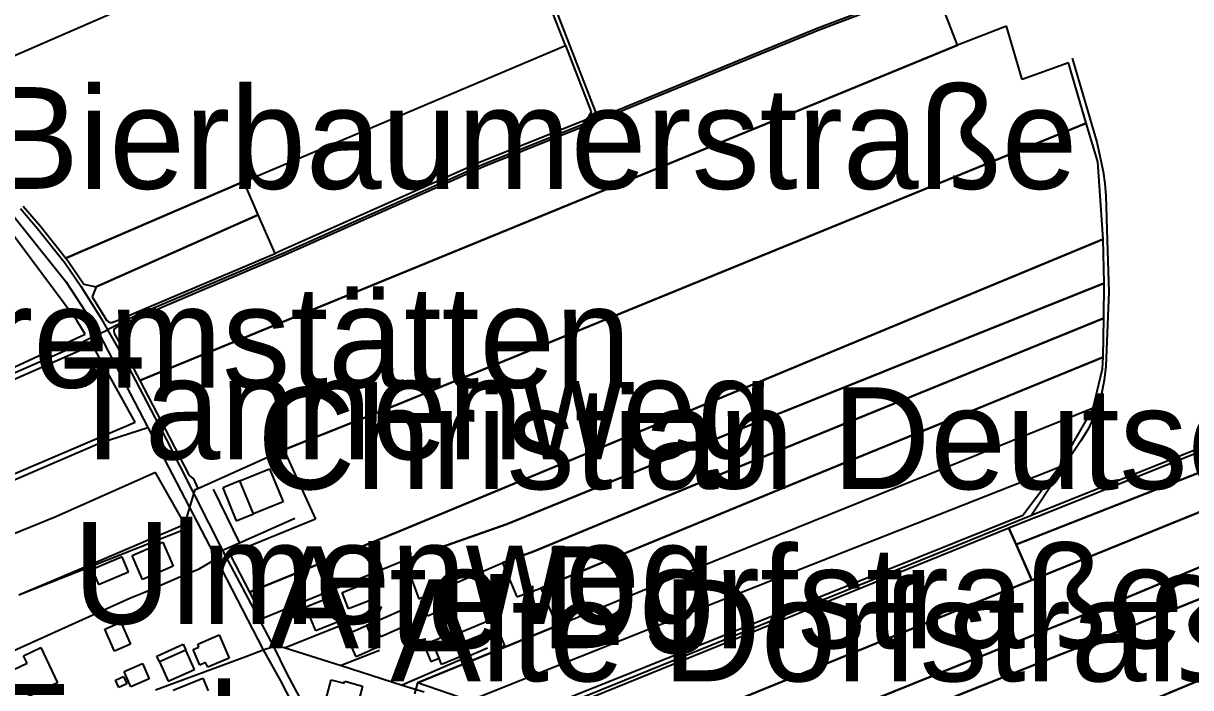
# Model space of a CAD drawing. Extents: x -3657 to 4700, y -7332 to 8131.
# Drawn here: x -2004.3 to -1506.3, y -2957.5 to -2674.2 of the extents above; entities that cross this region are included whole.
import ezdxf

# ---------------------------------------------------------------- set-up
doc = ezdxf.new("R2010")
doc.units = 0
for name, color, linetype in [('OSM_BUILDING_COMMERCIAL', 9, 'CONTINUOUS'), ('OSM_BUILDING_GARAGE', 9, 'CONTINUOUS'), ('OSM_BUILDING_HOUSE', 9, 'CONTINUOUS'), ('OSM_BUILDING_HUT', 9, 'CONTINUOUS'), ('OSM_BUILDING_RESIDENTIAL', 9, 'CONTINUOUS'), ('OSM_BUILDING_ROOF', 9, 'CONTINUOUS'), ('OSM_BUILDING_TERRACE', 9, 'CONTINUOUS'), ('OSM_BUILDING_YES', 9, 'CONTINUOUS'), ('OSM_HIGHWAY_CYCLEWAY', 8, 'CONTINUOUS'), ('OSM_HIGHWAY_FOOTWAY', 8, 'CONTINUOUS'), ('OSM_HIGHWAY_RESIDENTIAL', 8, 'CONTINUOUS'), ('OSM_HIGHWAY_SECONDARY', 8, 'CONTINUOUS'), ('OSM_HIGHWAY_SERVICE', 8, 'CONTINUOUS'), ('OSM_HIGHWAY_TRACK', 8, 'CONTINUOUS'), ('OSM_HIGHWAY_UNCLASSIFIED', 8, 'CONTINUOUS'), ('OSM_LABELS', 8, 'CONTINUOUS'), ('OSM_LANDUSE_FARMLAND', 3, 'CONTINUOUS'), ('OSM_LANDUSE_RESIDENTIAL', 3, 'CONTINUOUS')]:
    doc.layers.add(name, color=color, linetype=linetype)

msp = doc.modelspace()

# ---------------------------------------------------------------- linework, layer by layer
at = {"layer": 'OSM_BUILDING_COMMERCIAL'}
for p, q in [((-1911.911272, -2869.291234), (-1899.252806, -2864.142908)), ((-1899.252806, -2864.142908), (-1893.526537, -2878.231306)), ((-1906.177419, -2883.379631), (-1911.911272, -2869.291234)), ((-1893.526537, -2878.231306), (-1906.177419, -2883.379631))]:
    msp.add_line(p, q, dxfattribs=at)
at = {"layer": 'OSM_BUILDING_GARAGE'}
for p, q in [((-1962.203835, -2901.737913), (-1974.983653, -2907.197584)), ((-1959.473429, -2908.142741), (-1962.203835, -2901.737913)), ((-1974.983653, -2907.197584), (-1972.253246, -2913.591292)), ((-1972.253246, -2913.591292), (-1959.473429, -2908.142741)), ((-1868.28545, -2916.960499), (-1856.286832, -2912.223595)), ((-1856.286832, -2912.223595), (-1853.541257, -2919.195517)), ((-1865.539875, -2923.921301), (-1868.28545, -2916.960499)), ((-1853.541257, -2919.195517), (-1865.539875, -2923.921301))]:
    msp.add_line(p, q, dxfattribs=at)
at = {"layer": 'OSM_BUILDING_HOUSE'}
for p, q in [((-1969.560763, -2932.627864), (-1962.787839, -2929.63672)), ((-1965.427231, -2941.979357), (-1969.560763, -2932.627864)), ((-1962.787839, -2929.63672), (-1958.654307, -2938.988214)), ((-1958.654307, -2938.988214), (-1965.427231, -2941.979357))]:
    msp.add_line(p, q, dxfattribs=at)
at = {"layer": 'OSM_BUILDING_HUT'}
for p, q in [((-1964.987332, -2954.299755), (-1961.635001, -2952.787504)), ((-1961.635001, -2952.787504), (-1960.209122, -2955.93432)), ((-1963.561454, -2957.457691), (-1964.987332, -2954.299755)), ((-1960.209122, -2955.93432), (-1963.561454, -2957.457691))]:
    msp.add_line(p, q, dxfattribs=at)
at = {"layer": 'OSM_BUILDING_RESIDENTIAL'}
for p, q in [((-1961.331622, -2950.619203), (-1953.443782, -2947.205519)), ((-1953.443782, -2947.205519), (-1950.607194, -2953.766019)), ((-1958.495033, -2957.179704), (-1961.331622, -2950.619203)), ((-1950.607194, -2953.766019), (-1958.495033, -2957.179704)), ((-1875.794067, -2964.896631), (-1872.942309, -2954.155202)), ((-1872.942309, -2954.155202), (-1867.413237, -2955.622975)), ((-1867.413237, -2955.622975), (-1867.208456, -2954.833491)), ((-1867.208456, -2954.833491), (-1859.578488, -2956.868358)), ((-1859.578488, -2956.868358), (-1862.642611, -2968.388152))]:
    msp.add_line(p, q, dxfattribs=at)
at = {"layer": 'OSM_BUILDING_ROOF'}
for p, q in [((-1947.315537, -2944.1143), (-1936.120872, -2939.06605)), ((-1935.005957, -2941.545697), (-1946.200622, -2946.582827)), ((-1936.120872, -2939.06605), (-1935.005957, -2941.545697)), ((-1946.200622, -2946.582827), (-1947.315537, -2944.1143))]:
    msp.add_line(p, q, dxfattribs=at)
at = {"layer": 'OSM_BUILDING_TERRACE'}
for p, q in [((-1829.035862, -2939.877773), (-1832.570221, -2941.312188)), ((-1832.570221, -2941.312188), (-1830.499663, -2946.393796)), ((-1826.965304, -2944.948262), (-1829.035862, -2939.877773)), ((-1830.499663, -2946.393796), (-1826.965304, -2944.948262))]:
    msp.add_line(p, q, dxfattribs=at)
at = {"layer": 'OSM_BUILDING_YES'}
for p, q in [((-1911.911272, -2869.291234), (-1919.222693, -2872.271258)), ((-1919.222693, -2872.271258), (-1913.496424, -2886.359655)), ((-1906.177419, -2883.379631), (-1911.911272, -2869.291234)), ((-1913.496424, -2886.359655), (-1906.177419, -2883.379631)), ((-1957.91103, -2901.215297), (-1944.782327, -2895.510997)), ((-1944.782327, -2895.510997), (-1940.353002, -2905.729811)), ((-1953.481705, -2911.422991), (-1957.91103, -2901.215297)), ((-1940.353002, -2905.729811), (-1953.481705, -2911.422991)), ((-1883.734998, -2923.07622), (-1871.326819, -2918.072448)), ((-1871.326819, -2918.072448), (-1867.178119, -2928.346859)), ((-1834.807638, -2920.507617), (-1826.199274, -2916.560197)), ((-1826.199274, -2916.560197), (-1823.203412, -2923.087339)), ((-1879.586297, -2933.350631), (-1883.734998, -2923.07622)), ((-1831.811775, -2927.034759), (-1834.807638, -2920.507617)), ((-1823.203412, -2923.087339), (-1831.811775, -2927.034759)), ((-1854.595497, -2929.570003), (-1842.437606, -2924.15481)), ((-1842.437606, -2924.15481), (-1839.866473, -2929.925827)), ((-1867.178119, -2928.346859), (-1879.586297, -2933.350631)), ((-1866.594115, -2934.918479), (-1857.902322, -2931.048896)), ((-1854.595497, -2929.570003), (-1857.902322, -2931.048896)), ((-1857.902322, -2931.048896), (-1855.338774, -2936.819912)), ((-1857.902322, -2931.048896), (-1855.338774, -2936.819912)), ((-1852.024365, -2935.34102), (-1854.595497, -2929.570003)), ((-1852.024365, -2935.34102), (-1854.595497, -2929.570003)), ((-1839.631355, -2930.459563), (-1851.789247, -2935.874756)), ((-1839.866473, -2929.925827), (-1839.631355, -2930.459563)), ((-1803.711346, -2928.257903), (-1818.387279, -2934.25131)), ((-1806.032191, -2933.79541), (-1802.10344, -2932.194204)), ((-1806.032191, -2933.79541), (-1802.10344, -2932.194204)), ((-1802.10344, -2932.194204), (-1803.711346, -2928.257903)), ((-1802.10344, -2932.194204), (-1799.016564, -2939.766578)), ((-1929.939536, -2938.965975), (-1920.823014, -2935.018555)), ((-1920.823014, -2935.018555), (-1916.537793, -2944.926023)), ((-1862.377155, -2944.392287), (-1866.594115, -2934.918479)), ((-1855.338774, -2936.819912), (-1852.024365, -2935.34102)), ((-1855.338774, -2936.819912), (-1853.692946, -2940.511584)), ((-1851.789247, -2935.874756), (-1852.024365, -2935.34102)), ((-1829.892907, -2937.75395), (-1818.804424, -2933.228316)), ((-1829.035862, -2939.877773), (-1829.892907, -2937.75395)), ((-1818.804424, -2933.228316), (-1818.387279, -2934.25131)), ((-1818.387279, -2934.25131), (-1816.786957, -2938.18761)), ((-1818.387279, -2934.25131), (-1816.786957, -2938.18761)), ((-1816.786957, -2938.18761), (-1806.032191, -2933.79541)), ((-1802.945315, -2941.367785), (-1806.032191, -2933.79541)), ((-2004.244504, -2943.947507), (-1996.895161, -2940.467106)), ((-1996.895161, -2940.467106), (-1989.788521, -2955.50066)), ((-1935.005957, -2941.545697), (-1946.200622, -2946.582827)), ((-1931.297155, -2949.785241), (-1935.005957, -2941.545697)), ((-1931.93425, -2941.312188), (-1929.40104, -2940.211358)), ((-1929.074908, -2947.917166), (-1931.93425, -2941.312188)), ((-1929.40104, -2940.211358), (-1929.939536, -2938.965975)), ((-1853.692946, -2940.511584), (-1862.377155, -2944.392287)), ((-1826.965304, -2944.948262), (-1829.035862, -2939.877773)), ((-1814.78466, -2943.091306), (-1825.880727, -2947.61694)), ((-1816.786957, -2938.18761), (-1814.78466, -2943.091306)), ((-1799.016564, -2939.766578), (-1802.945315, -2941.367785)), ((-2014.02846, -2952.453919), (-2002.750366, -2947.116563)), ((-2002.750366, -2947.116563), (-2004.244504, -2943.947507)), ((-1946.200622, -2946.582827), (-1942.49182, -2954.822371)), ((-1926.541698, -2946.816336), (-1929.074908, -2947.917166)), ((-1925.654316, -2948.873443), (-1926.541698, -2946.816336)), ((-1916.537793, -2944.926023), (-1925.654316, -2948.873443)), ((-1825.880727, -2947.61694), (-1826.965304, -2944.948262)), ((-1942.49182, -2954.822371), (-1931.297155, -2949.785241)), ((-1989.788521, -2955.50066), (-2008.415958, -2964.318418)), ((-1940.38334, -2958.625238), (-1927.717289, -2953.476913)), ((-1927.717289, -2953.476913), (-1925.487458, -2958.969942))]:
    msp.add_line(p, q, dxfattribs=at)
at = {"layer": 'OSM_HIGHWAY_CYCLEWAY'}
for p, q in [((-2005.594539, -2753.225969), (-1998.290702, -2761.687903)), ((-1998.290702, -2761.687903), (-1986.48928, -2776.532426)), ((-1986.48928, -2776.532426), (-1979.830123, -2786.273101)), ((-1979.830123, -2786.273101), (-1971.047317, -2800.161348)), ((-1971.047317, -2800.161348), (-1968.461016, -2804.898252)), ((-1968.461016, -2804.898252), (-1961.354375, -2817.318725)), ((-1961.354375, -2817.318725), (-1943.333695, -2851.544523)), ((-1943.333695, -2851.544523), (-1919.313706, -2899.013637)), ((-1919.313706, -2899.013637), (-1897.606978, -2939.966729))]:
    msp.add_line(p, q, dxfattribs=at)
at = {"layer": 'OSM_HIGHWAY_FOOTWAY'}
for p, q in [((-1897.606978, -2939.966729), (-1892.009645, -2951.33085)), ((-1892.009645, -2951.33085), (-1885.297397, -2963.84028))]:
    msp.add_line(p, q, dxfattribs=at)
at = {"layer": 'OSM_HIGHWAY_RESIDENTIAL'}
for p, q in [((-1902.005965, -2941.46786), (-1897.606978, -2939.966729)), ((-1897.606978, -2939.966729), (-1895.445406, -2939.688742)), ((-1895.445406, -2939.688742), (-1892.669493, -2940.567182)), ((-1892.669493, -2940.567182), (-1868.748102, -2948.161795)), ((-1868.748102, -2948.161795), (-1842.680308, -2956.434698)), ((-1842.680308, -2956.434698), (-1833.313499, -2959.325766))]:
    msp.add_line(p, q, dxfattribs=at)
at = {"layer": 'OSM_HIGHWAY_SECONDARY'}
for p, q in [((-2012.723932, -2751.079907), (-1986.163149, -2784.260473)), ((-1986.163149, -2784.260473), (-1973.626034, -2803.486076)), ((-1973.626034, -2803.486076), (-1971.957452, -2806.655131)), ((-1971.957452, -2806.655131), (-1951.160859, -2846.618588)), ((-1951.160859, -2846.618588), (-1930.136732, -2887.015705)), ((-1930.136732, -2887.015705), (-1923.083183, -2900.670442)), ((-1923.083183, -2900.670442), (-1922.059281, -2902.649712)), ((-1922.059281, -2902.649712), (-1902.005965, -2941.46786)), ((-1902.005965, -2941.46786), (-1894.656622, -2954.63334)), ((-1894.656622, -2954.63334), (-1884.076299, -2974.79298))]:
    msp.add_line(p, q, dxfattribs=at)
at = {"layer": 'OSM_HIGHWAY_SERVICE'}
for p, q in [((-1971.56306, -2853.067894), (-1951.160859, -2846.618588)), ((-2024.047533, -2875.651583), (-1971.56306, -2853.067894)), ((-1923.26521, -2872.827232), (-1912.161559, -2895.866821)), ((-1888.460117, -2885.436737), (-1912.161559, -2895.866821)), ((-1912.161559, -2895.866821), (-1919.313706, -2899.013637)), ((-1919.313706, -2899.013637), (-1923.083183, -2900.670442)), ((-1853.381983, -2924.933175), (-1892.669493, -2940.567182)), ((-1909.370477, -2944.192136), (-1902.005965, -2941.46786)), ((-1852.365666, -2941.723609), (-1868.748102, -2948.161795)), ((-1806.290063, -2940.700615), (-1842.680308, -2956.434698)), ((-1947.922294, -2958.458445), (-1909.370477, -2944.192136))]:
    msp.add_line(p, q, dxfattribs=at)
at = {"layer": 'OSM_HIGHWAY_TRACK'}
for p, q in [((-1782.998182, -2653.450761), (-1759.16022, -2714.663569)), ((-1665.681734, -2676.256841), (-1616.30689, -2657.531615)), ((-1759.16022, -2714.663569), (-1665.681734, -2676.256841)), ((-1556.867466, -2689.022018), (-1546.287143, -2724.949099)), ((-1808.466803, -2734.422907), (-1759.16022, -2714.663569)), ((-1546.287143, -2724.949099), (-1543.640166, -2737.358453)), ((-1892.919781, -2771.995673), (-1808.466803, -2734.422907)), ((-1543.640166, -2737.358453), (-1542.866551, -2742.4623)), ((-1542.866551, -2742.4623), (-1542.52525, -2747.844135)), ((-1542.52525, -2747.844135), (-1541.910908, -2766.680555)), ((-1541.910908, -2766.680555), (-1541.197969, -2788.652673)), ((-1956.507905, -2798.882606), (-1892.919781, -2771.995673)), ((-1541.197969, -2788.652673), (-1542.52525, -2820.398824)), ((-1968.074208, -2804.698101), (-1956.507905, -2798.882606)), ((-1971.957452, -2806.655131), (-1985.427456, -2813.415783)), ((-1971.957452, -2806.655131), (-1968.461016, -2804.898252)), ((-1968.461016, -2804.898252), (-1968.074208, -2804.698101)), ((-1985.427456, -2813.415783), (-2029.121538, -2832.685864)), ((-1542.52525, -2820.398824), (-1543.238189, -2826.40335)), ((-1543.238189, -2826.40335), (-1544.391027, -2832.241084)), ((-1544.391027, -2832.241084), (-1545.680386, -2836.577686)), ((-1545.680386, -2836.577686), (-1547.508241, -2841.570338)), ((-1547.508241, -2841.570338), (-1549.950438, -2846.963292)), ((-1549.950438, -2846.963292), (-1553.204171, -2852.256171)), ((-1553.204171, -2852.256171), (-1574.258636, -2884.002322))]:
    msp.add_line(p, q, dxfattribs=at)
at = {"layer": 'OSM_HIGHWAY_UNCLASSIFIED'}
for p, q in [((-1572.218416, -2883.17948), (-1479.809339, -2846.14045)), ((-1574.258636, -2884.002322), (-1572.218416, -2883.17948)), ((-1800.139065, -2975.471269), (-1574.258636, -2884.002322)), ((-1929.256935, -2906.930716), (-1922.059281, -2902.649712)), ((-1937.319217, -2910.188728), (-1929.256935, -2906.930716)), ((-1952.943208, -2916.93826), (-1937.319217, -2910.188728)), ((-1958.586047, -2919.284473), (-1952.943208, -2916.93826)), ((-2044.389058, -2957.880232), (-1958.586047, -2919.284473))]:
    msp.add_line(p, q, dxfattribs=at)
at = {"layer": 'OSM_LANDUSE_FARMLAND'}
for p, q in [((-1818.281096, -2605.659182), (-2050.737253, -2706.479622)), ((-1818.281096, -2605.659182), (-2050.737253, -2706.479622)), ((-1773.039784, -2683.695781), (-1784.590919, -2654.040095)), ((-1615.533275, -2658.365577), (-1665.294926, -2677.235356)), ((-1605.794827, -2683.528989), (-1615.533275, -2658.365577)), ((-1665.294926, -2677.235356), (-1758.765828, -2715.642084)), ((-1584.846544, -2675.38952), (-1605.794827, -2683.528989)), ((-1578.134296, -2698.18448), (-1584.846544, -2675.38952)), ((-1909.105021, -2741.228037), (-1773.039784, -2683.695781)), ((-1909.105021, -2741.228037), (-1773.039784, -2683.695781)), ((-1773.039784, -2683.695781), (-1762.065069, -2711.894815)), ((-1605.794827, -2683.528989), (-1687.464307, -2717.020901)), ((-1687.464307, -2717.020901), (-1605.794827, -2683.528989)), ((-1558.399527, -2691.068005), (-1578.134296, -2698.18448)), ((-1550.875742, -2716.709555), (-1558.399527, -2691.068005)), ((-1762.065069, -2711.894815), (-1763.953599, -2715.252902)), ((-1687.464307, -2717.020901), (-1954.649712, -2826.592382)), ((-1954.649712, -2826.592382), (-1687.464307, -2717.020901)), ((-1845.023907, -2836.900151), (-1550.875742, -2716.709555)), ((-1550.875742, -2716.709555), (-1845.023907, -2836.900151)), ((-1763.953599, -2715.252902), (-1808.944624, -2733.288719)), ((-1758.765828, -2715.642084), (-1808.057242, -2735.390303)), ((-1545.97618, -2733.299838), (-1550.875742, -2716.709555)), ((-1808.944624, -2733.288719), (-1893.412771, -2770.861484)), ((-1543.670504, -2766.235776), (-1545.97618, -2733.299838)), ((-1808.057242, -2735.390303), (-1892.502635, -2772.963069)), ((-1986.14798, -2774.375244), (-1910.219937, -2741.706175)), ((-1910.219937, -2741.706175), (-1986.14798, -2774.375244)), ((-1910.219937, -2741.706175), (-1909.105021, -2741.228037)), ((-1910.219937, -2741.706175), (-1909.105021, -2741.228037)), ((-1904.084108, -2755.816811), (-1910.219937, -2741.706175)), ((-1904.084108, -2755.816811), (-1910.219937, -2741.706175)), ((-1981.483536, -2800.906354), (-2017.790352, -2752.369768)), ((-2004.388609, -2752.158498), (-1997.046851, -2760.65379)), ((-1904.084108, -2755.816811), (-1973.186135, -2786.617806)), ((-1973.186135, -2786.617806), (-1904.084108, -2755.816811)), ((-1896.894038, -2772.340377), (-1904.084108, -2755.816811)), ((-1896.894038, -2772.340377), (-1904.084108, -2755.816811)), ((-1997.046851, -2760.65379), (-1986.14798, -2774.375244)), ((-1636.966963, -2804.953849), (-1543.670504, -2766.235776)), ((-1543.670504, -2766.235776), (-1636.966963, -2804.953849)), ((-1543.185098, -2785.083316), (-1543.670504, -2766.235776)), ((-1957.023648, -2797.759537), (-1896.894038, -2772.340377)), ((-1892.502635, -2772.963069), (-1956.151435, -2800.150228)), ((-1893.412771, -2770.861484), (-1896.894038, -2772.340377)), ((-1986.14798, -2774.375244), (-1985.192338, -2775.576149)), ((-1985.192338, -2775.576149), (-1978.480089, -2785.383542)), ((-1978.480089, -2785.383542), (-1973.186135, -2786.617806)), ((-1973.186135, -2786.617806), (-1975.021575, -2790.854332)), ((-1699.652536, -2847.719418), (-1543.185098, -2785.083316)), ((-1543.185098, -2785.083316), (-1699.652536, -2847.719418)), ((-1543.420216, -2800.005675), (-1543.185098, -2785.083316)), ((-1975.021575, -2790.854332), (-1969.659361, -2799.338505)), ((-1962.294849, -2800.205826), (-1957.023648, -2797.759537)), ((-1977.873332, -2806.844163), (-1981.483536, -2800.906354)), ((-1969.659361, -2799.338505), (-1968.817485, -2800.828517)), ((-1968.817485, -2800.828517), (-1967.998364, -2801.495687)), ((-1967.998364, -2801.495687), (-1967.133735, -2801.807033)), ((-1967.133735, -2801.807033), (-1966.526978, -2801.829272)), ((-1966.526978, -2801.829272), (-1962.294849, -2800.205826)), ((-1956.151435, -2800.150228), (-1964.699123, -2803.919736)), ((-1543.420216, -2800.005675), (-1715.200682, -2869.902806)), ((-1715.200682, -2869.902806), (-1543.420216, -2800.005675)), ((-1543.64775, -2816.607077), (-1543.420216, -2800.005675)), ((-2111.761829, -2868.679661), (-1977.873332, -2806.844163)), ((-1965.404478, -2804.49795), (-1965.715441, -2804.93161)), ((-1965.715441, -2804.93161), (-1965.715441, -2805.36527)), ((-1965.715441, -2805.36527), (-1965.632012, -2806.477219)), ((-1965.632012, -2806.477219), (-1959.936081, -2816.54036)), ((-1964.699123, -2803.919736), (-1965.404478, -2804.49795)), ((-1761.215609, -2856.503817), (-1636.966963, -2804.953849)), ((-1636.966963, -2804.953849), (-1761.215609, -2856.503817)), ((-1974.839548, -2811.480991), (-2023.562128, -2832.830417)), ((-1956.591334, -2844.37245), (-1974.839548, -2811.480991)), ((-1959.936081, -2816.54036), (-1954.649712, -2826.592382)), ((-1603.079589, -2840.892049), (-1543.64775, -2816.607077)), ((-1543.64775, -2816.607077), (-1603.079589, -2840.892049)), ((-1543.898037, -2821.59973), (-1543.64775, -2816.607077)), ((-1547.925386, -2838.24561), (-1543.898037, -2821.59973)), ((-1954.649712, -2826.592382), (-1941.900232, -2850.799517)), ((-1580.788857, -2896.467274), (-1396.660889, -2824.268408)), ((-1396.660889, -2824.268408), (-1580.788857, -2896.467274)), ((-1893.185237, -2856.070157), (-1845.023907, -2836.900151)), ((-1845.023907, -2836.900151), (-1893.185237, -2856.070157)), ((-1710.23286, -2903.7839), (-1547.925386, -2838.24561)), ((-1710.23286, -2903.7839), (-1547.925386, -2838.24561)), ((-1547.925386, -2838.24561), (-1562.570981, -2863.598053)), ((-1676.846061, -2871.025874), (-1603.079589, -2840.892049)), ((-1603.079589, -2840.892049), (-1676.846061, -2871.025874)), ((-1404.996212, -2842.893558), (-1574.053856, -2911.67874)), ((-1574.053856, -2911.67874), (-1404.996212, -2842.893558)), ((-2043.827808, -2881.378122), (-1956.591334, -2844.37245)), ((-1798.114013, -2887.77183), (-1699.652536, -2847.719418)), ((-1699.652536, -2847.719418), (-1798.114013, -2887.77183)), ((-1479.217751, -2847.597103), (-1571.634413, -2884.636133)), ((-1941.900232, -2850.799517), (-1933.625585, -2867.111813)), ((-1929.878861, -2872.560364), (-1893.185237, -2856.070157)), ((-1893.185237, -2856.070157), (-1879.662142, -2885.636888)), ((-1844.189616, -2890.940886), (-1761.215609, -2856.503817)), ((-1761.215609, -2856.503817), (-1844.189616, -2890.940886)), ((-1947.876788, -2865.799713), (-1990.50146, -2884.625014)), ((-1935.423102, -2887.871906), (-1947.876788, -2865.799713)), ((-1933.625585, -2867.111813), (-1931.691547, -2868.435033)), ((-1562.570981, -2863.598053), (-1613.758511, -2883.768813)), ((-1562.570981, -2863.598053), (-1613.758511, -2883.768813)), ((-1577.982607, -2883.913366), (-1562.570981, -2863.598053)), ((-1532.900568, -2918.817454), (-1406.103543, -2866.144417)), ((-1406.103543, -2866.144417), (-1532.900568, -2918.817454)), ((-1931.691547, -2868.435033), (-1929.878861, -2872.560364)), ((-1715.200682, -2869.902806), (-1786.68423, -2899.514015)), ((-1786.68423, -2899.514015), (-1715.200682, -2869.902806)), ((-1751.34064, -2901.771272), (-1676.846061, -2871.025874)), ((-1676.846061, -2871.025874), (-1751.34064, -2901.771272)), ((-1402.13687, -2878.520412), (-1513.271982, -2924.110332)), ((-1513.271982, -2924.110332), (-1402.13687, -2878.520412)), ((-1990.50146, -2884.625014), (-2034.271387, -2902.660831)), ((-1976.64465, -2905.396226), (-1935.423102, -2887.871906)), ((-1879.662142, -2885.636888), (-1916.22683, -2900.603725)), ((-1829.187552, -2898.769009), (-1798.114013, -2887.77183)), ((-1798.114013, -2887.77183), (-1829.187552, -2898.769009)), ((-1738.849032, -2948.70665), (-1577.982607, -2883.913366)), ((-1613.758511, -2883.768813), (-1708.723552, -2921.197025)), ((-1613.758511, -2883.768813), (-1708.723552, -2921.197025)), ((-1573.674633, -2885.458976), (-1583.830226, -2889.573188)), ((-1571.634413, -2884.636133), (-1573.674633, -2885.458976)), ((-1907.883923, -2916.782587), (-1844.189616, -2890.940886)), ((-1844.189616, -2890.940886), (-1907.883923, -2916.782587)), ((-1583.830226, -2889.573188), (-1791.978184, -2973.858943)), ((-1580.788857, -2896.467274), (-1583.830226, -2889.573188)), ((-1583.830226, -2889.573188), (-1580.788857, -2896.467274)), ((-1574.053856, -2911.67874), (-1580.788857, -2896.467274)), ((-1580.788857, -2896.467274), (-1574.053856, -2911.67874)), ((-1916.22683, -2900.603725), (-1907.883923, -2916.782587)), ((-1902.127317, -2927.946557), (-1841.671575, -2903.194567)), ((-1841.671575, -2903.194567), (-1829.187552, -2898.769009)), ((-1829.187552, -2898.769009), (-1841.671575, -2903.194567)), ((-1841.671575, -2903.194567), (-1835.657097, -2919.606938)), ((-1786.68423, -2899.514015), (-1799.934284, -2904.350994)), ((-1799.934284, -2904.350994), (-1786.68423, -2899.514015)), ((-1783.52151, -2915.059065), (-1751.34064, -2901.771272)), ((-1751.34064, -2901.771272), (-1783.52151, -2915.059065)), ((-2006.299893, -2917.972372), (-1976.64465, -2905.396226)), ((-1835.657097, -2919.606938), (-1799.934284, -2904.350994)), ((-1799.934284, -2904.350994), (-1793.79087, -2918.772976)), ((-1776.703079, -2931.126732), (-1710.23286, -2903.7839)), ((-1776.703079, -2931.126732), (-1710.23286, -2903.7839)), ((-1616.921231, -3001.857825), (-1403.403475, -2913.190991)), ((-1403.403475, -2913.190991), (-1616.921231, -3001.857825)), ((-1581.623148, -2914.74772), (-1574.053856, -2911.67874)), ((-1574.053856, -2911.67874), (-1581.623148, -2914.74772)), ((-1907.883923, -2916.782587), (-1902.127317, -2927.946557)), ((-1793.79087, -2918.772976), (-1783.52151, -2915.059065)), ((-1783.52151, -2915.059065), (-1776.703079, -2931.126732)), ((-1777.613214, -2994.341048), (-1581.623148, -2914.74772)), ((-1581.623148, -2914.74772), (-1777.613214, -2994.341048)), ((-1708.723552, -2921.197025), (-1766.721928, -2944.370048)), ((-1708.723552, -2921.197025), (-1766.721928, -2944.370048)), ((-1763.301336, -3011.598501), (-1532.900568, -2918.817454)), ((-1532.900568, -2918.817454), (-1763.301336, -3011.598501)), ((-1513.271982, -2924.110332), (-1606.970418, -2961.305035)), ((-1606.970418, -2961.305035), (-1513.271982, -2924.110332)), ((-1836.172841, -2955.433943), (-1776.703079, -2931.126732)), ((-1766.721928, -2944.370048), (-1813.889693, -2963.217588)), ((-1766.721928, -2944.370048), (-1813.889693, -2963.217588)), ((-1799.244098, -2972.746993), (-1738.849032, -2948.70665)), ((-1813.889693, -2963.217588), (-1836.172841, -2955.433943))]:
    msp.add_line(p, q, dxfattribs=at)
at = {"layer": 'OSM_LANDUSE_RESIDENTIAL'}
for p, q in [((-1929.878861, -2872.560364), (-1893.185237, -2856.070157)), ((-1893.185237, -2856.070157), (-1879.662142, -2885.636888)), ((-1935.423102, -2887.871906), (-1930.971023, -2873.049622)), ((-1930.971023, -2873.049622), (-1929.878861, -2872.560364)), ((-1936.136041, -2890.240358), (-1935.423102, -2887.871906)), ((-1879.662142, -2885.636888), (-1916.22683, -2900.603725)), ((-2006.299893, -2917.972372), (-1936.136041, -2890.240358)), ((-1916.22683, -2900.603725), (-1907.883923, -2916.782587)), ((-1902.127317, -2927.946557), (-1841.671575, -2903.194567)), ((-1841.671575, -2903.194567), (-1835.657097, -2919.606938)), ((-1835.657097, -2919.606938), (-1799.934284, -2904.350994)), ((-1799.934284, -2904.350994), (-1793.79087, -2918.772976)), ((-1907.883923, -2916.782587), (-1902.127317, -2927.946557)), ((-1793.79087, -2918.772976), (-1783.52151, -2915.059065)), ((-1783.52151, -2915.059065), (-1776.703079, -2931.126732)), ((-1776.703079, -2931.126732), (-1836.172841, -2955.433943)), ((-1836.172841, -2955.433943), (-1837.386354, -2960.204206))]:
    msp.add_line(p, q, dxfattribs=at)

# ---------------------------------------------------------------- texts
at = {"layer": 'OSM_LABELS'}
for s, p in [('Bierbaumerstraße', (-2019.291075, -2744.794475)), ('Rathaus der Marktgemeinde Premstätten', (-2806.894778, -2829.604374)), ('Tannenweg', (-1987.977833, -2860.131052)), ('Christian Deutscher Oldtimer Restaurierung', (-1904.555861, -2872.867262)), ('Ulmenweg', (-1983.156242, -2930.336594)), ('Alte Dorfstraße', (-1899.806471, -2940.717295)), ('Alte Dorfstraße', (-1847.798833, -2954.810277)), ('Eschenweg', (-2022.049028, -2999.33926))]:
    msp.add_text(s, height=43.418293, dxfattribs=at).set_placement(p)

doc.saveas('drawing.dxf')
